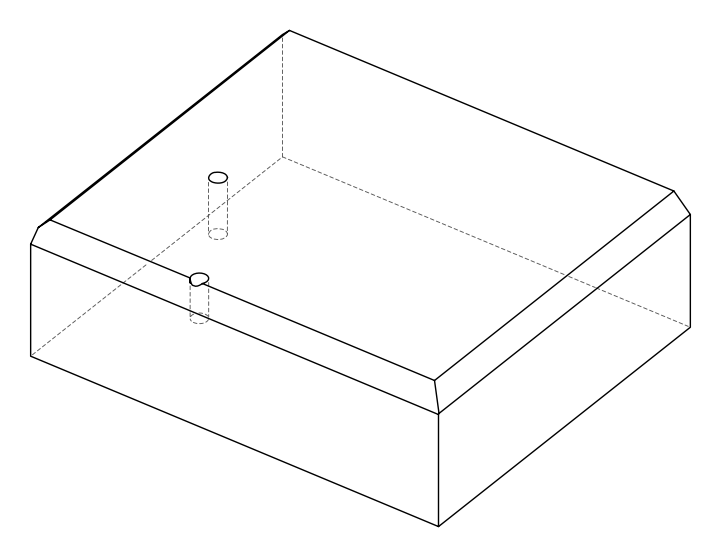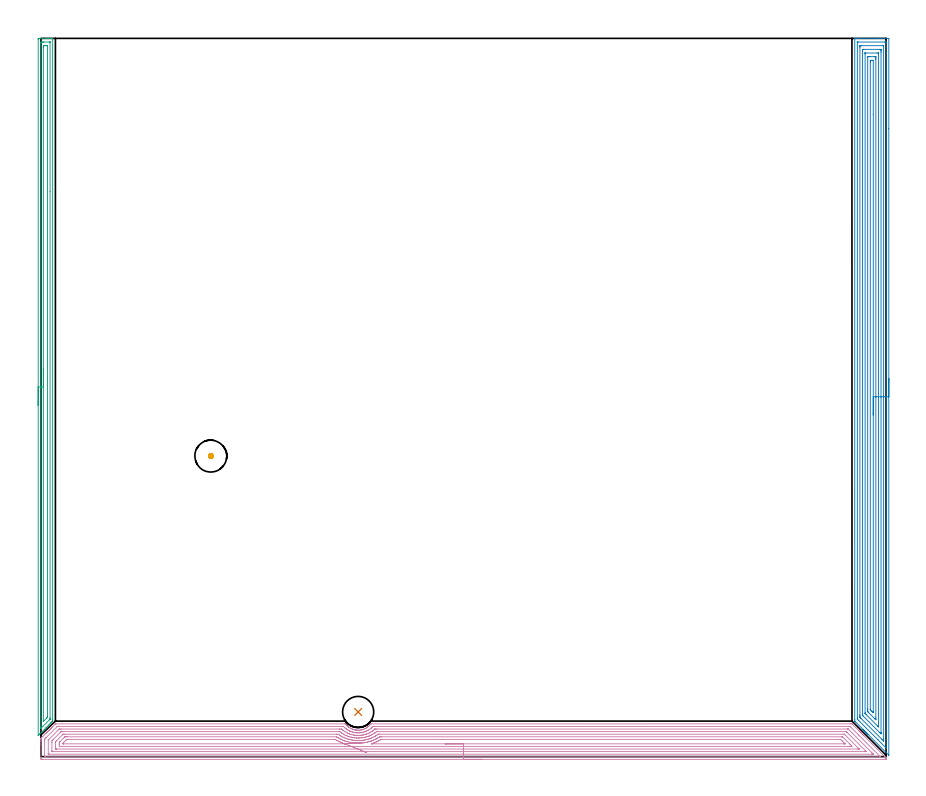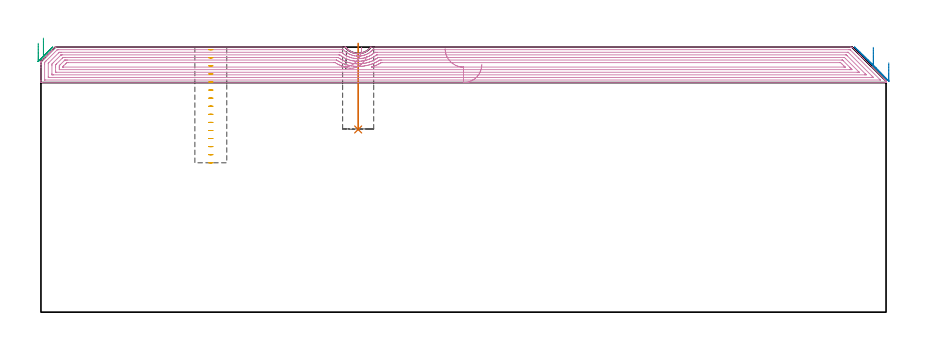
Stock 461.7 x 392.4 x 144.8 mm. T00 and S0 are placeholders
(PLAN: 5 operations, 2 tool changes, 57.6 min)
(1 INDEXABLE_INSERT_DRILL_BLIND_HOLE_FROM_SOLID | STEP1POCKET | NXT0302_005 | 0.19 min | 10143 mm3)
(2 AREA_MILL | FG_CHAMFER_SURFACE | UGT0205_001 | 21.73 min | 67814 mm3)
(3 AREA_MILL_1 | FG_CHAMFER_SURFACE_1 | UGT0205_001 | 9.27 min | 12020 mm3)
(4 AREA_MILL_2 | FG_CHAMFER_SURFACE_2 | UGT0205_001 | 25.75 min | 84320 mm3)
(5 MILL_BLIND_HOLE_FROM_SOLID_MATERIAL | STEP1POCKET_1 | UGT0201_133 | Spiral | 0.69 min | 15025 mm3)
(TOOL NXT0302_005 | Index. Insert Drill 17mm [880-D1700L20-05] | D17 PA176 FL85 Z2)
(TOOL UGT0205_001 | Chamfer Mill 20 x 3 x 45 deg. | D20 FL50 Z2)
(TOOL UGT0201_133 | Carbide End Mill 15.0 | D15 FL30 Z4)
(OP 1 INDEXABLE_INSERT_DRILL_BLIND_HOLE_FROM_SOLID)
G17 G21 G94 G90
T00 M6
G54
G17 G0 G90 X173.3 Y24.4 S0 M3
G43 Z154.8 H1
G94 G81 G98 Z99.8 F250. R146.8
G80
M5
M2
(OP 2 AREA_MILL)
G17 G21 G94 G90
T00 M6
G54
G17 G0 G90 X463.2 Y206.6 S1061 M3
G43 Z154.8 H0
Z136.2
G94 G1 Y206.562 Z135.328 F250.
Y206.448 Z134.464
Y206.259 Z133.612
Y205.997 Z132.78
Y205.663 Z131.974
Y205.26 Z131.2
Y204.792 Z130.464
Y204.26 Z129.772
Y203.671 Z129.129
Y203.028 Z128.54
Y202.336 Z128.008
Y201.6 Z127.54
Y200.826 Z127.137
Y200.02 Z126.803
Y199.188 Z126.541
Y198.337 Z126.352
Y197.472 Z126.238
Y196.6 Z126.2
Y0.956
X463.197 Y0.815 Z126.202
X463.17 Y0.837 Z126.229
X463.03 Y0.971 Z126.369
X451.862 Y12.137 Z137.536
X451.693 Y12.305 Z137.702
X451.527 Y12.472 Z137.871
X451.416 Y12.583 Z137.982
X451.251 Y12.746 Z138.143
X451.091 Y12.908 Z138.307
X450.969 Y13.03 Z138.429
X450.81 Y13.188 Z138.585
X450.655 Y13.344 Z138.743
X450.522 Y13.477 Z138.875
X450.369 Y13.629 Z139.027
X450.218 Y13.781 Z139.179
X450.076 Y13.923 Z139.322
X449.927 Y14.071 Z139.468
X449.782 Y14.217 Z139.616
X449.629 Y14.37 Z139.769
X449.486 Y14.512 Z139.91
X449.346 Y14.653 Z140.052
X449.185 Y14.814 Z140.213
X449.044 Y14.954 Z140.352
X444.967 Y19.033 Z144.432
X444.717 Y19.283 Z144.681
X444.605 Y19.397 Z144.791
X444.6 Y20.176 Z144.8
Y392.23
X444.602 Y392.393 Z144.788
X444.611 Y392.4 Z144.779
X444.96 Z144.44
X445.28 Z144.119
X445.954 Z143.441
X447.174 Z142.223
X447.72 Z141.674
X457.736 Z131.661
X462.729 Z126.669
X463.004 Y392.397 Z126.393
X463.192 Y392.39 Z126.206
X463.199 Y392.2 Z126.199
X463.2 Y342.987 Z126.2
Y196.6
X461.786 Z127.614
X461.785 Y5.052 Z127.615
X461.784 Y4.99 Z127.616
X461.779 Y4.683 Z127.621
X461.679 Y4.778 Z127.721
X461.461 Y4.99 Z127.939
X457.216 Y9.233 Z132.184
X446.837 Y19.613 Z142.563
X446.276 Y20.176 Z143.124
X446.086 Y20.373 Z143.314
X446.021 Y20.442 Z143.379
X446.019 Y20.489 Z143.381
X446.017 Y20.593 Z143.383
X446.014 Y21.009 Z143.386
Y21.07
X446.015 Y390.309 Z143.385
X446.016 Y390.36 Z143.384
X446.018 Y390.385 Z143.382
X446.02 Y390.39 Z143.38
X446.04 Y390.392 Z143.36
X446.439 Y390.399 Z142.961
X460.963 Z128.437
X461.45 Y390.397 Z127.95
X461.675 Y390.39 Z127.725
X461.779 Y390.378 Z127.621
X461.785 Y390.058 Z127.615
Y389.996
X461.786 Y196.6 Z127.614
X460.372 Z129.028
X460.371 Y9.457 Z129.029
Y9.163
X460.366 Y8.564 Z129.034
X460.365 Y8.553 Z129.035
X460.343 Y8.564 Z129.057
X460.08 Y8.822 Z129.32
X459.442 Y9.457 Z129.958
X447.83 Y21.07 Z141.57
X447.72 Y21.181 Z141.68
X447.529 Y21.379 Z141.871
X447.435 Y21.476 Z141.965
X447.433 Y21.668 Z141.967
X447.43 Y21.963 Z141.97
X447.429 Y22.257 Z141.971
X447.428 Y22.856 Z141.972
X447.429 Y387.611 Z141.971
X447.431 Y388.21 Z141.969
X447.434 Y388.356 Z141.966
X447.435 Y388.385 Z141.965
X447.47 Y388.391 Z141.93
X447.534 Y388.397 Z141.866
X447.72 Y388.399 Z141.68
X448.415 Y388.4 Z140.985
X459.893 Y388.399 Z129.507
X460.08 Y388.396 Z129.32
X460.268 Y388.39 Z129.132
X460.365 Y388.378 Z129.035
X460.368 Y388.308 Z129.032
X460.37 Y388.21 Z129.03
X460.371 Y387.915 Z129.029
X460.372 Y196.6 Z129.028
X458.957 Z130.443
Y13.273
X458.956 Y13.03 Z130.444
X458.953 Y12.52 Z130.447
X458.951 Y12.416 Z130.449
X458.756 Y12.604 Z130.644
X458.319 Y13.03 Z131.081
X449.284 Y22.065 Z140.116
X449.073 Y22.279 Z140.327
X448.928 Y22.431 Z140.472
X448.849 Y22.517 Z140.551
X448.847 Y22.533 Z140.553
X448.844 Y22.612 Z140.556
X448.843 Y22.856 Z140.557
Y23.507
Y385.53
X448.846 Y386.177 Z140.554
X448.85 Y386.388 Z140.55
X449.509 Y386.4 Z139.891
X458.337 Z131.063
X458.748 Y386.394 Z130.652
X458.947 Y386.39 Z130.453
X458.95 Y386.276 Z130.45
X458.956 Y385.774 Z130.444
X458.957 Y385.53 Z130.443
Y384.879
Y196.6
X457.543 Z131.857
X457.542 Y16.491 Z131.858
X457.54 Y16.377 Z131.86
X457.536 Y16.304 Z131.864
X457.532 Y16.277 Z131.868
X457.512 Y16.295 Z131.888
X457.431 Y16.37 Z131.969
X457.195 Y16.603 Z132.205
X450.943 Y22.856 Z138.457
X450.369 Y23.437 Z139.031
X450.294 Y23.516 Z139.106
X450.264 Y23.565 Z139.136
X450.261 Y23.637 Z139.139
X450.258 Y23.749 Z139.142
X450.257 Y23.862 Z139.143
Y383.969
X450.259 Y384.195 Z139.141
X450.262 Y384.346 Z139.138
X450.264 Y384.392 Z139.136
X450.268 Y384.394 Z139.132
X450.288 Y384.397 Z139.112
X450.369 Y384.399 Z139.031
X456.783 Y384.4 Z132.617
X457.431 Y384.396 Z131.969
X457.523 Y384.393 Z131.877
X457.532 Y384.392 Z131.868
X457.536 Y384.352 Z131.864
X457.54 Y384.233 Z131.86
X457.542 Y384.082 Z131.858
X457.543 Y383.856 Z131.857
Y383.743
Y196.6
X456.129 Z133.271
Y21.07
X456.127 Y20.603 Z133.273
X456.123 Y20.176 Z133.277
X456.122 Y20.138 Z133.278
X456.077 Y20.176 Z133.323
X455.666 Y20.583 Z133.734
X452.134 Y24.114 Z137.266
X451.872 Y24.379 Z137.528
X451.741 Y24.514 Z137.659
X451.679 Y24.581 Z137.721
X451.677 Y24.643 Z137.723
X451.673 Y25.11 Z137.727
X451.671 Y25.536 Z137.729
Y26.005
X451.672 Y382.191 Z137.728
X451.673 Y382.308 Z137.727
X451.676 Y382.366 Z137.724
X451.678 Y382.387 Z137.722
X451.703 Y382.393 Z137.697
X452.134 Y382.398 Z137.266
X452.579 Y382.4 Z136.821
X453.017 Z136.383
X455.228 Z134.172
X455.666 Y382.399 Z133.734
X456.114 Y382.397 Z133.286
X456.122 Y382.39 Z133.278
X456.125 Y382.385 Z133.275
X456.128 Y381.957 Z133.272
X456.129 Y381.488 Z133.271
Y381.064
Y196.6
X454.715 Z134.685
Y24.643
X454.713 Y24.272 Z134.687
X454.71 Y24.088 Z134.69
X454.708 Y24.012 Z134.692
X454.654 Y24.055 Z134.746
X454.056 Y24.643 Z135.344
X453.9 Y24.798 Z135.5
X453.163 Y25.536 Z136.237
X453.114 Y25.591 Z136.286
X453.092 Y25.618 Z136.308
X453.09 Y25.64 Z136.31
X453.088 Y25.742 Z136.312
X453.086 Y25.948 Z136.314
X453.085 Y379.208 Z136.315
X453.086 Y380.1 Z136.314
X453.087 Y380.17 Z136.313
X453.092 Y380.367 Z136.308
X453.446 Y380.39 Z135.954
X453.675 Y380.398 Z135.725
X453.9 Y380.399 Z135.5
X454.556 Y380.4 Z134.844
X454.651 Y380.398 Z134.749
X454.675 Y380.396 Z134.725
X454.697 Y380.39 Z134.703
X454.708 Y380.383 Z134.692
X454.71 Y380.359 Z134.69
X454.714 Y380.24 Z134.686
X454.715 Y350.792 Z134.685
Y196.6
Y195.728 Z134.723
Y194.864 Z134.837
Y194.012 Z135.026
Y193.18 Z135.288
Y192.374 Z135.622
Y191.6 Z136.025
Y190.864 Z136.494
Y190.172 Z137.025
Y189.529 Z137.614
Y188.94 Z138.257
Y188.409 Z138.95
Y187.94 Z139.685
Y187.537 Z140.459
Y187.203 Z141.265
Y186.941 Z142.097
Y186.752 Z142.949
Y186.638 Z143.814
Y186.6 Z144.685
G0 Z154.8
M5
M2
(OP 3 AREA_MILL_1)
G17 G21 G94 G90
T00 M6
G54
G17 G0 G90 X-1.5 Y191.95 S1061 M3
G43 Z154.8 H0
Z146.9
G94 G1 Y191.988 Z146.028 F250.
Y192.102 Z145.163
Y192.291 Z144.312
Y192.553 Z143.48
Y192.887 Z142.674
Y193.29 Z141.9
Y193.758 Z141.164
Y194.29 Z140.472
Y194.879 Z139.829
Y195.522 Z139.24
Y196.214 Z138.708
Y196.95 Z138.24
Y197.724 Z137.837
Y198.53 Z137.503
Y199.362 Z137.241
Y200.214 Z137.052
Y201.078 Z136.938
Y201.95 Z136.9
X-1.499 Y391.782 Z136.901
X-1.496 Y392.215 Z136.902
X-1.492 Y392.39 Z136.906
X-1.07 Y392.4 Z137.327
X3.33 Z141.724
X3.873 Z142.27
X4.21 Z142.606
X4.753 Z143.149
X5.09 Z143.485
X5.764 Z144.163
X6.07 Z144.47
X6.404 Y392.399 Z144.794
X6.4 Y392.229 Z144.8
Y20.158
X6.395 Y19.395 Z144.79
X6.265 Y19.264 Z144.663
X6.114 Y19.113 Z144.511
X5.97 Y18.967 Z144.365
X5.819 Y18.818 Z144.217
X5.683 Y18.682 Z144.08
X5.53 Y18.527 Z143.925
X5.372 Y18.371 Z143.77
X5.249 Y18.248 Z143.647
X5.09 Y18.087 Z143.485
X4.925 Y17.924 Z143.323
X4.21 Y17.209 Z142.608
X4.033 Y17.031 Z142.429
X3.461 Y16.461 Z141.861
X2.743 Y15.743 Z141.142
X1.798 Y14.798 Z140.197
X0.458 Y13.458 Z138.857
X-0.575 Y12.424 Z137.824
X-0.776 Y12.222 Z137.621
X-0.881 Y12.118 Z137.517
X-1.329 Y11.671 Z137.07
X-1.493 Y11.519 Z136.906
X-1.5 Y11.681 Z136.9
Y201.95
X-0.086 Z138.314
X-0.085 Y389.889 Z138.315
X-0.084 Y389.996 Z138.316
X-0.079 Y390.38 Z138.321
X0.298 Y390.394 Z138.698
X0.69 Y390.398 Z139.09
X1.172 Y390.4 Z139.572
X1.57 Z139.97
X4.692 Z143.092
X4.897 Y390.399 Z143.297
X4.929 Y390.397 Z143.329
X4.961 Y390.392 Z143.361
X4.979 Y390.387 Z143.379
X4.98 Y390.362 Z143.38
X4.985 Y390.102 Z143.385
X4.986 Y308.697 Z143.386
X4.985 Y21.051 Z143.385
X4.984 Y20.657 Z143.384
X4.98 Y20.461 Z143.38
X4.979 Y20.441 Z143.379
X4.969 Y20.426 Z143.369
X4.946 Y20.398 Z143.346
X4.9 Y20.35 Z143.3
X4.708 Y20.158 Z143.108
X0.112 Y15.562 Z138.512
X0.023 Y15.475 Z138.423
X-0.064 Y15.394 Z138.336
X-0.075 Y15.384 Z138.325
X-0.079 Y15.432 Z138.321
X-0.084 Y15.584 Z138.316
X-0.085 Y15.691 Z138.315
X-0.086 Y16.237 Z138.314
Y201.95
X1.328 Z139.728
X1.329 Y387.561 Z139.729
X1.331 Y388.209 Z139.731
X1.333 Y388.331 Z139.733
X1.335 Y388.384 Z139.735
X1.389 Y388.392 Z139.789
X1.57 Y388.396 Z139.97
X2.262 Y388.4 Z140.662
X2.45 Z140.85
X3.142 Z141.542
X3.33 Y388.397 Z141.73
X3.518 Y388.392 Z141.918
X3.565 Y388.39 Z141.965
X3.567 Y388.355 Z141.967
X3.57 Y388.291 Z141.97
X3.571 Y388.209 Z141.971
Y387.964
Y22.593
X3.569 Y21.944 Z141.969
X3.566 Y21.705 Z141.966
X3.559 Y21.47 Z141.959
X3.33 Y21.232 Z141.73
X3.241 Y21.141 Z141.641
X1.364 Y19.264 Z139.764
X1.349 Y19.254 Z139.749
X1.336 Y19.247 Z139.736
X1.333 Y19.264 Z139.733
X1.331 Y19.29 Z139.731
X1.329 Y19.509 Z139.729
X1.328 Y201.95 Z139.728
Y202.822 Z139.766
Y203.686 Z139.88
Y204.538 Z140.069
Y205.37 Z140.332
Y206.176 Z140.665
Y206.95 Z141.068
Y207.686 Z141.537
Y208.378 Z142.068
Y209.021 Z142.657
Y209.61 Z143.301
Y210.142 Z143.993
Y210.61 Z144.728
Y211.013 Z145.502
Y211.347 Z146.308
Y211.609 Z147.14
Y211.798 Z147.992
Y211.912 Z148.857
Y211.95 Z149.728
G0 Z154.8
M5
M2
(OP 4 AREA_MILL_2)
G17 G21 G94 G90
T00 M6
G54
G17 G0 G90 X240.85 Y-1.5 S1061 M3
G43 Z154.8 H0
Z135.4
G94 G1 X240.812 Z134.528 F250.
X240.698 Z133.663
X240.509 Z132.812
X240.247 Z131.98
X239.913 Z131.174
X239.51 Z130.4
X239.042 Z129.664
X238.51 Z128.972
X237.921 Z128.329
X237.278 Z127.74
X236.586 Z127.208
X235.85 Z126.74
X235.076 Z126.337
X234.27 Z126.003
X233.438 Z125.741
X232.586 Z125.552
X231.722 Z125.438
X230.85 Z125.4
X0.628
X0.178 Y-1.496 Z125.402
X0.01 Y-1.492 Z125.406
X0.005 Y-1.052 Z125.845
X0. Y-0.433 Z126.464
Y6.878 Z133.773
Y8.284 Z135.18
Y8.641 Z135.536
Y9.354 Z136.254
Y9.606 Z136.505
X0.007 Y9.962 Z136.862
X0.01 Y9.998 Z136.898
X0.181 Y10.181 Z137.081
X1.075 Y11.075 Z137.975
X1.969 Y11.969 Z138.869
X2.752 Y12.753 Z139.651
X2.863 Y12.865 Z139.761
X3.215 Y13.216 Z140.115
X3.397 Y13.397 Z140.297
X3.925 Y13.928 Z140.822
X4.091 Y14.092 Z140.99
X4.204 Y14.205 Z141.103
X4.366 Y14.368 Z141.263
X4.525 Y14.526 Z141.424
X4.651 Y14.652 Z141.55
X4.806 Y14.809 Z141.704
X4.959 Y14.961 Z141.858
X5.098 Y15.099 Z141.997
X5.247 Y15.249 Z142.145
X5.394 Y15.395 Z142.293
X5.545 Y15.547 Z142.444
X5.688 Y15.69 Z142.586
X5.828 Y15.829 Z142.727
X5.992 Y15.994 Z142.891
X6.128 Y16.131 Z143.026
X7.893 Y17.895 Z144.792
X7.903 Y17.896 Z144.793
X8.225 Y17.9 Z144.8
X166.03
X166.423 Y17.895 Z144.794
X166.431 Y17.894 Z144.793
X166.477 Y17.834 Z144.734
X166.589 Y17.692 Z144.59
X166.787 Y17.452 Z144.348
X166.924 Y17.284 Z144.181
X166.951 Y17.252 Z144.149
X167.038 Y17.159 Z144.055
X167.222 Y16.975 Z143.871
X167.333 Y16.865 Z143.76
X167.435 Y16.762 Z143.661
X167.52 Y16.683 Z143.583
X167.644 Y16.571 Z143.467
X167.782 Y16.442 Z143.342
X167.844 Y16.385 Z143.285
X167.976 Y16.279 Z143.178
X168.126 Y16.167 Z143.067
X168.352 Y15.999 Z142.897
X168.738 Y15.738 Z142.635
X169.067 Y15.543 Z142.44
X169.305 Y15.401 Z142.301
X169.315 Y15.396 Z142.296
X169.467 Y15.317 Z142.217
X169.632 Y15.236 Z142.136
X170.054 Y15.056 Z141.953
X170.076 Y15.046 Z141.943
X170.525 Y14.876 Z141.771
X170.716 Y14.814 Z141.713
X170.733 Y14.809 Z141.708
X170.948 Y14.743 Z141.638
X170.971 Y14.736 Z141.631
X171.419 Y14.62 Z141.514
X171.781 Y14.541 Z141.439
X171.857 Y14.525 Z141.423
X172.289 Y14.469 Z141.366
X172.313 Y14.466 Z141.363
X172.41 Y14.456 Z141.353
X172.759 Y14.424 Z141.32
X173.094 Y14.408 Z141.299
X173.153 Y14.41 Z141.298
X173.183 Z141.299
X173.214 Y14.408 Z141.301
X173.328 Y14.41 Z141.302
X173.404 Y14.413 Z141.3
X173.53 Y14.412 Z141.305
X173.542 Y14.413
X174.1 Y14.449 Z141.347
X174.744 Y14.524 Z141.424
X174.971 Y14.572 Z141.469
X174.994 Y14.576 Z141.474
X175.442 Y14.683 Z141.581
X175.744 Y14.769 Z141.669
X175.888 Y14.81 Z141.71
X176.337 Y14.971 Z141.867
X176.781 Y15.156 Z142.052
X176.995 Y15.258 Z142.157
X177.206 Y15.36 Z142.258
X177.292 Y15.402 Z142.3
X177.653 Y15.609 Z142.504
X177.675 Y15.621 Z142.517
X178.127 Y15.917 Z142.813
X178.569 Y16.234 Z143.133
X178.624 Y16.279 Z143.178
X179.051 Y16.655 Z143.554
X179.462 Y17.05 Z143.949
X179.56 Y17.156 Z144.055
X179.812 Y17.452 Z144.35
X179.916 Y17.574 Z144.472
X180.17 Y17.895 Z144.794
X180.176 Y17.896 Z144.795
X180.334 Y17.9 Z144.8
X442.297
X443.097 Y17.895 Z144.793
X443.107 Y17.894 Z144.792
X446.937 Y14.064 Z140.962
X447.074 Y13.928 Z140.823
X447.214 Y13.787 Z140.685
X447.371 Y13.63 Z140.527
X447.515 Y13.487 Z140.383
X447.661 Y13.34 Z140.238
X447.806 Y13.195 Z140.093
X447.956 Y13.046 Z139.942
X448.108 Y12.893 Z139.791
X448.24 Y12.761 Z139.659
X448.397 Y12.606 Z139.501
X448.891 Y12.109 Z139.009
X449.151 Y11.85 Z138.748
X449.277 Y11.725 Z138.621
X449.628 Y11.372 Z138.272
X460.586 Y0.416 Z127.312
X460.689 Y0.311 Z127.211
X460.774 Y0.226 Z127.126
X460.879 Y0.122 Z127.019
X460.979 Y0.022 Z126.921
X461.072 Y-0.072 Z126.828
X461.173 Y-0.171 Z126.725
X461.612 Y-0.612 Z126.287
X461.668 Y-0.669 Z126.23
X461.699 Y-0.71 Z126.188
X461.7 Y-1.052 Z125.846
Y-1.147 Z125.752
X461.699 Y-1.491 Z125.406
X461.592 Y-1.5 Z125.4
X230.85
Y-0.086 Z126.814
X2.329 Y-0.085 Z126.815
X2.038 Y-0.08 Z126.82
X2.01 Y-0.079 Z126.821
X2.006 Y-0.056 Z126.844
X2.002 Y-0.021 Z126.879
X2.001 Y0.013 Z126.913
X2. Y0.239 Z127.139
X2.001 Y8.641 Z135.541
X2.002 Y9.048 Z135.948
X2.01 Y9.522 Z136.422
X2.198 Y9.737 Z136.637
X2.416 Y9.964 Z136.864
X2.636 Y10.186 Z137.086
X2.852 Y10.403 Z137.303
X8.849 Y16.399 Z143.299
X8.899 Y16.446 Z143.346
X8.928 Y16.47 Z143.37
X8.942 Y16.479 Z143.379
X8.964 Y16.481 Z143.381
X9.165 Y16.484 Z143.384
X9.569 Y16.486 Z143.386
X9.655
X164.329 Y16.485 Z143.385
X165.136 Y16.48 Z143.38
X165.23 Y16.479 Z143.379
X166.078 Y15.69 Z142.59
X166.309 Y15.49 Z142.39
X166.537 Y15.306 Z142.206
X166.924 Y15.012 Z141.912
X167.001 Y14.959 Z141.859
X167.23 Y14.809 Z141.709
X167.818 Y14.446 Z141.346
X168.093 Y14.285 Z141.185
X168.622 Y14.017 Z140.917
X168.712 Y13.976 Z140.876
X168.738 Y13.965 Z140.865
X168.829 Y13.928 Z140.828
X169.606 Y13.625 Z140.525
X170.062 Y13.479 Z140.379
X170.501 Y13.356 Z140.256
X170.84 Y13.271 Z140.171
X171.265 Y13.174 Z140.074
X171.337 Y13.161 Z140.061
X171.395 Y13.152 Z140.052
X172.217 Y13.046 Z139.946
X172.289 Y13.04 Z139.94
X172.296 Y13.039 Z139.939
X172.758 Y13.011 Z139.911
X173.183 Y12.994 Z139.894
X173.237 Y12.993 Z139.893
X173.654 Y13.004 Z139.904
X174.077 Y13.026 Z139.926
X174.097 Y13.027 Z139.927
X174.363 Y13.046 Z139.946
X174.905 Y13.111 Z140.011
X174.971 Y13.121 Z140.021
X175.35 Y13.183 Z140.083
X175.662 Y13.246 Z140.146
X175.753 Y13.266 Z140.166
X175.865 Y13.294 Z140.194
X176.37 Y13.43 Z140.33
X176.759 Y13.545 Z140.445
X177.045 Y13.646 Z140.546
X177.301 Y13.738 Z140.638
X177.653 Y13.876 Z140.776
X177.69 Y13.891 Z140.791
X177.772 Y13.928 Z140.828
X178.292 Y14.179 Z141.079
X178.547 Y14.309 Z141.209
X178.868 Y14.492 Z141.392
X179.381 Y14.809 Z141.709
X179.407 Y14.826 Z141.726
X179.426 Y14.838 Z141.738
X179.441 Y14.849 Z141.749
X179.932 Y15.206 Z142.106
X180.335 Y15.531 Z142.431
X180.421 Y15.605 Z142.505
X180.514 Y15.69 Z142.59
X180.878 Y16.036 Z142.936
X181.229 Y16.379 Z143.279
X181.327 Y16.475 Z143.375
X182.123 Y16.485 Z143.385
X182.211
X441.489 Y16.486 Z143.386
X441.893 Y16.484 Z143.384
X441.993 Y16.482 Z143.382
X442.042 Y16.479 Z143.379
X442.065 Y16.473 Z143.373
X442.099 Y16.442 Z143.342
X442.297 Y16.252 Z143.152
X446.767 Y11.784 Z138.684
X458.39 Y0.16 Z127.06
X458.549 Y-0.001 Z126.899
X458.615 Y-0.073 Z126.827
X458.62 Y-0.081 Z126.819
X458.619 Y-0.082 Z126.818
X458.588 Y-0.084 Z126.816
X458.522 Y-0.085 Z126.815
X458.39 Y-0.086 Z126.814
X230.85
Y1.328 Z128.228
X4.471 Y1.329 Z128.229
X4.204
X4.116 Y1.331 Z128.231
X4.046 Y1.335 Z128.235
X4.01 Y1.338 Z128.238
X4.008 Y1.39 Z128.29
X4.003 Y1.591 Z128.491
X4. Y1.792 Z128.692
X4.001 Y8.841 Z135.741
X4.007 Y9.043 Z135.943
X4.01 Y9.099 Z135.999
X4.027 Y9.12 Z136.02
X4.072 Y9.17 Z136.07
X4.204 Y9.305 Z136.205
X4.313 Y9.414 Z136.314
X9.639 Y14.739 Z141.639
X9.71 Y14.809 Z141.709
X9.962 Y15.051 Z141.951
X10.203 Y15.065 Z141.965
X10.463 Y15.067 Z141.967
X11.091 Y15.071 Z141.971
X163.082
X163.348 Y15.07 Z141.97
X163.983 Y15.064 Z141.964
X164.242 Y15.053 Z141.953
X164.519 Y14.809 Z141.709
X164.848 Y14.522 Z141.422
X165.136 Y14.296 Z141.196
X165.641 Y13.928 Z140.828
X166.03 Y13.673 Z140.573
X166.726 Y13.242 Z140.142
X166.924 Y13.135 Z140.035
X167.097 Y13.046 Z139.946
X167.583 Y12.815 Z139.715
X167.818 Y12.714 Z139.614
X168.393 Y12.48 Z139.38
X168.712 Y12.36 Z139.26
X169.306 Y12.165 Z139.065
X169.606 Y12.08 Z138.98
X169.726 Y12.048 Z138.948
X170.501 Y11.866 Z138.766
X170.884 Y11.787 Z138.687
X171.395 Y11.72 Z138.62
X171.912 Y11.656 Z138.556
X172.289 Y11.624 Z138.524
X172.871 Y11.591 Z138.491
X173.183 Y11.583 Z138.483
X173.765 Y11.592 Z138.492
X174.077 Y11.612 Z138.512
X174.601 Y11.649 Z138.549
X174.971 Y11.691 Z138.591
X175.399 Y11.743 Z138.643
X175.865 Y11.817 Z138.717
X176.157 Y11.878 Z138.778
X176.759 Y12.021 Z138.921
X176.876 Y12.05 Z138.95
X177.298 Y12.165 Z139.065
X177.569 Y12.248 Z139.148
X177.653 Y12.276 Z139.176
X178.224 Y12.483 Z139.383
X178.547 Y12.615 Z139.515
X178.854 Y12.744 Z139.644
X179.441 Y13.015 Z139.915
X179.463 Y13.025 Z139.925
X179.504 Y13.046 Z139.946
X180.036 Y13.341 Z140.241
X180.335 Y13.522 Z140.422
X180.585 Y13.681 Z140.581
X180.96 Y13.928 Z140.828
X181.118 Y14.038 Z140.938
X181.229 Y14.119 Z141.019
X181.618 Y14.423 Z141.323
X182.083 Y14.809 Z141.709
X182.105 Y14.827 Z141.727
X182.302 Y15.003 Z141.903
X182.366 Y15.059 Z141.959
X182.438 Y15.064 Z141.964
X182.753 Y15.069 Z141.969
X183.017 Y15.071 Z141.971
X183.645
X440.508
X440.775 Y15.069 Z141.969
X440.952 Y15.067 Z141.967
X441.013 Y15.065 Z141.965
X441.043 Y15.046 Z141.946
X441.093 Y15. Z141.9
X441.291 Y14.809 Z141.709
X453.919 Y2.181 Z129.081
X454.506 Y1.591 Z128.491
X454.697 Y1.395 Z128.295
X454.753 Y1.335 Z128.235
X454.63 Y1.333 Z128.233
X454.453 Y1.33 Z128.23
X454.186 Y1.329 Z128.229
X453.919 Y1.328 Z128.228
X230.85
Y2.743 Z129.643
X6.886
X6.611 Y2.744 Z129.644
X6.141 Y2.748 Z129.648
X6.04 Y2.75 Z129.65
X6.01 Y2.759 Z129.659
X6.007 Y2.809 Z129.709
X6.004 Y2.916 Z129.816
X6. Y3.346 Z130.246
Y7.752 Z134.652
X6.003 Y8.63 Z135.53
X6.009 Y8.641 Z135.541
X6.438 Y9.082 Z135.982
X6.87 Y9.522 Z136.422
X10.873 Y13.523 Z140.423
X10.944 Y13.591 Z140.491
X10.989 Y13.631 Z140.531
X11.013 Y13.65 Z140.55
X11.048 Y13.651 Z140.551
X11.357 Y13.655 Z140.555
X11.631 Y13.657 Z140.557
X162.728
X163.038 Y13.655 Z140.555
X163.192 Y13.652 Z140.552
X163.229 Y13.65 Z140.55
X163.266 Y13.634 Z140.534
X163.348 Y13.576 Z140.476
X164.059 Y13.046 Z139.946
X164.242 Y12.916 Z139.816
X164.66 Y12.635 Z139.535
X165.136 Y12.346 Z139.246
X165.442 Y12.165 Z139.065
X166.03 Y11.854 Z138.754
X166.645 Y11.559 Z138.459
X166.924 Y11.443 Z138.343
X167.32 Y11.284 Z138.184
X167.818 Y11.095 Z137.995
X168.109 Y10.997 Z137.897
X168.712 Y10.815 Z137.715
X169.363 Y10.643 Z137.543
X169.606 Y10.586 Z137.486
X170.435 Y10.403 Z137.303
X170.501 Y10.393 Z137.293
X170.513 Y10.391 Z137.291
X171.395 Y10.28 Z137.18
X171.534 Y10.265 Z137.165
X172.289 Y10.205 Z137.105
X172.502 Y10.193 Z137.093
X173.183 Y10.169 Z137.069
X173.417 Y10.172 Z137.072
X174.077 Y10.192 Z137.092
X174.279 Y10.204 Z137.104
X174.971 Y10.258 Z137.158
X175.105 Y10.271 Z137.171
X175.865 Y10.362 Z137.262
X175.902 Y10.367 Z137.267
X176.131 Y10.403 Z137.303
X176.656 Y10.505 Z137.405
X176.759 Y10.527 Z137.427
X177.374 Y10.678 Z137.578
X177.653 Y10.751 Z137.651
X178.075 Y10.868 Z137.768
X178.547 Y11.015 Z137.915
X178.749 Y11.085 Z137.985
X179.302 Y11.284 Z138.184
X179.401 Y11.323 Z138.223
X179.441 Y11.34 Z138.24
X180.021 Y11.594 Z138.494
X180.335 Y11.742 Z138.642
X180.623 Y11.881 Z138.781
X181.169 Y12.165 Z139.065
X181.208 Y12.186 Z139.086
X181.229 Y12.199 Z139.099
X181.758 Y12.526 Z139.426
X182.123 Y12.759 Z139.659
X182.296 Y12.876 Z139.776
X182.54 Y13.046 Z139.946
X182.813 Y13.248 Z140.148
X183.017 Y13.404 Z140.304
X183.315 Y13.635 Z140.535
X183.336 Y13.65 Z140.55
X183.37 Y13.652 Z140.552
X183.447 Y13.655 Z140.555
X183.602 Y13.657 Z140.557
X183.912
X439.614
X439.891 Y13.655 Z140.555
X439.965 Y13.652 Z140.552
X439.98 Y13.651 Z140.551
X440.047 Y13.592 Z140.492
X440.197 Y13.449 Z140.349
X440.408 Y13.242 Z140.142
X440.508 Y13.143 Z140.043
X450.343 Y3.308 Z130.208
X450.716 Y2.928 Z129.828
X450.886 Y2.753 Z129.653
X450.8 Y2.75 Z129.65
X450.343 Y2.745 Z129.645
X450.068 Y2.743 Z129.643
X230.85
Y4.157 Z131.057
X8.596
X8.438 Y4.159 Z131.059
X8.123 Y4.164 Z131.064
X8.009 Y4.172 Z131.072
X8.006 Y4.191 Z131.091
X8.004 Y4.235 Z131.135
X8. Y4.899 Z131.799
Y5.116 Z132.016
Y6.662 Z133.562
Y7.543 Z134.443
X8.002 Y7.759 Z134.659
X8.007 Y8.092 Z134.992
X8.01 Y8.173 Z135.073
X8.042 Y8.231 Z135.131
X8.117 Y8.309 Z135.209
X8.44 Y8.641 Z135.541
X8.556 Y8.758 Z135.658
X11.663 Y11.864 Z138.764
X11.967 Y12.165 Z139.065
X12.025 Y12.219 Z139.119
X12.046 Y12.236 Z139.136
X12.093 Y12.239 Z139.139
X12.173 Y12.242 Z139.142
X12.251 Y12.243 Z139.143
X13.066
X161.481
X161.56 Y12.242 Z139.142
X162.387 Y12.231 Z139.131
X162.454 Y12.182 Z139.082
X162.478 Y12.165 Z139.065
X162.989 Y11.81 Z138.71
X163.348 Y11.575 Z138.475
X163.82 Y11.284 Z138.184
X164.242 Y11.034 Z137.934
X164.802 Y10.732 Z137.632
X165.136 Y10.572 Z137.472
X165.5 Y10.403 Z137.303
X166.03 Y10.179 Z137.079
X166.418 Y10.021 Z136.921
X166.924 Y9.83 Z136.73
X167.791 Y9.549 Z136.449
X167.818 Y9.54 Z136.44
X167.881 Y9.522 Z136.422
X168.712 Y9.308 Z136.208
X169. Y9.238 Z136.138
X169.606 Y9.109 Z136.009
X170.125 Y9.01 Z135.91
X170.501 Y8.96 Z135.86
X171.154 Y8.877 Z135.777
X171.395 Y8.854 Z135.754
X172.134 Y8.793 Z135.693
X172.289 Y8.785 Z135.685
X173.067 Y8.754 Z135.654
X173.183
X173.947 Y8.769 Z135.669
X174.077 Y8.775 Z135.675
X174.789 Y8.82 Z135.72
X174.971 Y8.835 Z135.735
X175.602 Y8.899 Z135.799
X175.865 Y8.931 Z135.831
X176.393 Y9.002 Z135.902
X176.759 Y9.064 Z135.964
X177.149 Y9.137 Z136.037
X177.653 Y9.25 Z136.15
X177.875 Y9.303 Z136.203
X178.547 Y9.473 Z136.373
X178.586 Y9.484 Z136.384
X178.721 Y9.522 Z136.422
X179.268 Y9.693 Z136.593
X179.441 Y9.75 Z136.65
X179.926 Y9.925 Z136.825
X180.335 Y10.079 Z136.979
X180.568 Y10.174 Z137.074
X181.113 Y10.403 Z137.303
X181.193 Y10.439 Z137.339
X181.229 Y10.457 Z137.357
X181.789 Y10.732 Z137.632
X182.123 Y10.908 Z137.808
X182.369 Y11.042 Z137.942
X182.793 Y11.284 Z138.184
X182.933 Y11.368 Z138.268
X183.017 Y11.421 Z138.321
X183.471 Y11.719 Z138.619
X183.912 Y12.013 Z138.913
X184.002 Y12.076 Z138.976
X184.129 Y12.165 Z139.065
X184.225 Y12.23 Z139.13
X184.49 Y12.238 Z139.138
X184.648 Y12.242 Z139.142
X184.727 Y12.243 Z139.143
X184.806
X438.72 Y12.242 Z139.142
X438.799 Y12.241 Z139.141
X438.952 Y12.236 Z139.136
X439.027 Y12.165 Z139.065
X439.614 Y11.587 Z138.487
X446.767 Y4.433 Z131.333
X446.96 Y4.235 Z131.135
X447.016 Y4.174 Z131.074
X446.924 Y4.164 Z131.064
X446.843 Y4.159 Z131.059
X446.767 Y4.158 Z131.058
X445.952 Y4.157 Z131.057
X230.85
Y5.571 Z132.471
X10.001
X10. Y6.453 Z133.353
X10.001 Y6.878 Z133.778
X10.005 Y7.329 Z134.229
X10.017 Y7.759 Z134.659
X10.235 Y7.983 Z134.883
X10.463 Y8.215 Z135.115
X12.651 Y10.403 Z137.303
X12.897 Y10.647 Z137.547
X12.983 Y10.729 Z137.629
X13.052 Y10.793 Z137.693
X13.095 Y10.822 Z137.722
X13.145 Y10.823 Z137.723
X13.608 Y10.827 Z137.727
X14.039 Y10.829 Z137.729
X14.501
X161.344 Y10.828 Z137.728
X161.452 Y10.827 Z137.727
X161.505 Y10.825 Z137.725
X161.529 Y10.822 Z137.722
X161.56 Y10.805 Z137.705
X162.199 Y10.403 Z137.303
X162.454 Y10.246 Z137.146
X162.862 Y10.001 Z136.901
X163.348 Y9.74 Z136.64
X163.771 Y9.522 Z136.422
X164.242 Y9.297 Z136.197
X164.665 Y9.105 Z136.005
X165.136 Y8.913 Z135.813
X165.817 Y8.641 Z135.541
X166.03 Y8.562 Z135.462
X166.154 Y8.519 Z135.419
X166.924 Y8.281 Z135.181
X167.44 Y8.133 Z135.033
X167.818 Y8.035 Z134.935
X168.637 Y7.834 Z134.734
X168.712 Y7.817 Z134.717
X168.981 Y7.759 Z134.659
X169.606 Y7.643 Z134.543
X169.748 Y7.62 Z134.52
X170.501 Y7.521 Z134.421
X170.775 Y7.489 Z134.389
X171.395 Y7.431 Z134.331
X171.757 Y7.402 Z134.302
X172.289 Y7.371 Z134.271
X172.7 Y7.354 Z134.254
X173.183 Y7.34 Z134.24
X173.6 Y7.348 Z134.248
X174.077 Y7.361 Z134.261
X174.461 Y7.38 Z134.28
X174.971 Y7.413 Z134.313
X175.295 Y7.44 Z134.34
X175.865 Y7.497 Z134.397
X176.104 Y7.524 Z134.424
X176.759 Y7.61 Z134.51
X176.89 Y7.63 Z134.53
X177.644 Y7.759 Z134.659
X177.652 Y7.761 Z134.661
X178.376 Y7.928 Z134.828
X178.547 Y7.97 Z134.87
X179.084 Y8.111 Z135.011
X179.441 Y8.209 Z135.109
X179.777 Y8.31 Z135.21
X180.335 Y8.483 Z135.383
X180.454 Y8.523 Z135.423
X180.784 Y8.641 Z135.541
X181.106 Y8.762 Z135.662
X181.229 Y8.81 Z135.71
X181.736 Y9.022 Z135.922
X182.123 Y9.188 Z136.088
X182.355 Y9.293 Z136.193
X182.843 Y9.522 Z136.422
X182.959 Y9.579 Z136.479
X183.017 Y9.609 Z136.509
X183.535 Y9.893 Z136.793
X183.912 Y10.105 Z137.005
X184.1 Y10.217 Z137.117
X184.407 Y10.403 Z137.303
X184.65 Y10.556 Z137.456
X185.047 Y10.81 Z137.71
X185.274 Y10.822 Z137.722
X185.7 Y10.826 Z137.726
X186.162 Y10.828 Z137.728
X437.395
X437.826 Y10.826 Z137.726
X437.887 Y10.823 Z137.723
X437.92 Y10.82 Z137.72
X437.953 Y10.791 Z137.691
X438.087 Y10.661 Z137.561
X438.349 Y10.403 Z137.303
X441.874 Y6.878 Z133.778
X442.297 Y6.454 Z133.354
X442.743 Y5.997 Z132.897
X443.142 Y5.578 Z132.478
X442.726 Y5.574 Z132.474
X442.297 Y5.572 Z132.472
X441.835 Y5.571 Z132.471
X230.85
Y6.985 Z133.885
X181.121
X180.76 Y6.988 Z133.888
X180.633 Y6.99 Z133.89
X180.561 Y6.992 Z133.892
X180.609 Y7.01 Z133.91
X180.791 Y7.071 Z133.971
X181.073 Y7.163 Z134.063
X181.229 Y7.217 Z134.117
X181.633 Y7.362 Z134.262
X181.985 Y7.49 Z134.39
X182.123 Y7.543 Z134.443
X182.28 Y7.605 Z134.505
X182.659 Y7.759 Z134.659
X182.909 Y7.866 Z134.766
X183.017 Y7.913 Z134.813
X183.52 Y8.145 Z135.045
X183.912 Y8.33 Z135.23
X184.121 Y8.434 Z135.334
X184.523 Y8.641 Z135.541
X184.706 Y8.739 Z135.639
X184.806 Y8.795 Z135.695
X185.268 Y9.066 Z135.966
X185.7 Y9.319 Z136.219
X185.83 Y9.393 Z136.293
X185.861 Y9.408 Z136.308
X185.907 Y9.41 Z136.31
X186.005 Y9.413 Z136.313
X186.201 Y9.414 Z136.314
X186.594 Y9.415 Z136.315
X436.539 Y9.414 Z136.314
X436.736 Y9.412 Z136.312
X436.833 Y9.41 Z136.31
X436.878 Y9.408 Z136.308
X436.932 Y9.362 Z136.262
X437.662 Y8.641 Z135.541
X437.826 Y8.477 Z135.377
X438.544 Y7.759 Z134.659
X438.72 Y7.582 Z134.482
X439.264 Y7.034 Z133.934
X439.293 Y7.001 Z133.901
X439.3 Y6.991 Z133.891
X439.294 Y6.99 Z133.89
X439.214 Y6.987 Z133.887
X439.049 Y6.986 Z133.886
X438.72 Y6.985 Z133.885
X230.85
X229.978 Z133.923
X229.114 Z134.037
X228.262 Z134.226
X227.43 Z134.488
X226.624 Z134.822
X225.85 Z135.225
X225.114 Z135.694
X224.422 Z136.225
X223.779 Z136.814
X223.19 Z137.457
X222.658 Z138.15
X222.19 Z138.885
X221.787 Z139.659
X221.453 Z140.465
X221.191 Z141.297
X221.002 Z142.149
X220.888 Z143.014
X220.85 Z143.885
G0 Z154.8
X175.117 Y7.78
Z144.718
G1 X175.154 Y7.784 Z143.846
X175.116 Y7.78 Z142.975
X175.001 Y7.77 Z142.11
X174.812 Y7.754 Z141.258
X174.55 Y7.731 Z140.427
X174.217 Y7.702 Z139.621
X173.815 Y7.667 Z138.848
X173.347 Y7.627 Z138.112
X172.817 Y7.581 Z137.421
X172.229 Y7.53 Z136.778
X171.588 Y7.474 Z136.189
X170.898 Y7.414 Z135.659
X170.165 Y7.351 Z135.191
X169.393 Y7.284 Z134.789
X168.59 Y7.214 Z134.456
X167.761 Y7.142 Z134.194
X166.912 Y7.068 Z134.006
X166.05 Y6.993 Z133.893
X166.03 Y6.992 Z133.892
X165.919 Y6.988 Z133.888
X165.663 Y6.986 Z133.886
X12.251
X12.141 Y6.987 Z133.887
X12.054 Y6.99 Z133.89
X12.017 Y6.992 Z133.892
X12.01 Y7.01 Z133.91
X12.006 Y7.038 Z133.938
X12.003 Y7.123 Z134.023
X12.01 Y7.242 Z134.142
X12.023 Y7.314 Z134.214
X12.058 Y7.353 Z134.253
X12.182 Y7.483 Z134.383
X12.251 Y7.554 Z134.454
X12.354 Y7.657 Z134.557
X13.338 Y8.641 Z135.541
X13.686 Y8.988 Z135.888
X14.039 Y9.337 Z136.237
X14.105 Y9.397 Z136.297
X14.154 Y9.409 Z136.309
X14.933 Y9.414 Z136.314
X15.042
X159.88 Y9.415 Z136.315
X160.666 Y9.412 Z136.312
X160.719 Y9.41 Z136.31
X160.744 Y9.408 Z136.308
X160.812 Y9.377 Z136.277
X161.56 Y8.934 Z135.834
X162.089 Y8.641 Z135.541
X162.454 Y8.45 Z135.35
X162.85 Y8.25 Z135.15
X163.348 Y8.024 Z134.924
X163.954 Y7.759 Z134.659
X164.242 Y7.641 Z134.541
X164.444 Y7.56 Z134.46
X164.847 Y7.408 Z134.308
X165.136 Y7.3 Z134.2
X165.838 Y7.068 Z133.968
X165.885 Y7.052 Z133.952
X166.03 Y7.002 Z133.902
X166.05 Y6.993 Z133.893
X166.819 Y6.682 Z133.623
X167.607 Y6.363 Z133.425
X168.407 Y6.039 Z133.303
X169.215 Y5.712 Z133.256
X170.023 Y5.385 Z133.285
X170.825 Y5.06 Z133.391
X171.617 Y4.739 Z133.571
X172.39 Y4.426 Z133.825
X173.14 Y4.122 Z134.151
X173.861 Y3.83 Z134.546
X174.548 Y3.552 Z135.007
X175.194 Y3.291 Z135.531
X175.796 Y3.047 Z136.114
X176.348 Y2.823 Z136.751
X176.846 Y2.622 Z137.438
X177.288 Y2.443 Z138.169
X177.668 Y2.289 Z138.939
X177.985 Y2.16 Z139.742
G0 Z154.8
M5
M2
(OP 5 MILL_BLIND_HOLE_FROM_SOLID_MATERIAL)
G17 G21 G94 G90
T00 M6
G54
G17 G0 G90 X92.8 Y164.2 S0 M3
G43 Z154.8 H0
Z143.387
G94 G3 X93.4 Y164.8 R0.6 F250.
X92.8 Y165.4 R0.6
X91.6 Y164.2 R1.2
X92.8 Y165.4 R-1.2
X92.2 Y164.8 R0.6
X92.8 Y164.2 R0.6
G0 Z138.973
G3 X93.4 Y164.8 R0.6
X92.8 Y165.4 R0.6
X91.6 Y164.2 R1.2
X92.8 Y165.4 R-1.2
X92.2 Y164.8 R0.6
X92.8 Y164.2 R0.6
G0 Z134.56
G3 X93.4 Y164.8 R0.6
X92.8 Y165.4 R0.6
X91.6 Y164.2 R1.2
X92.8 Y165.4 R-1.2
X92.2 Y164.8 R0.6
X92.8 Y164.2 R0.6
G0 Z130.147
G3 X93.4 Y164.8 R0.6
X92.8 Y165.4 R0.6
X91.6 Y164.2 R1.2
X92.8 Y165.4 R-1.2
X92.2 Y164.8 R0.6
X92.8 Y164.2 R0.6
G0 Z125.733
G3 X93.4 Y164.8 R0.6
X92.8 Y165.4 R0.6
X91.6 Y164.2 R1.2
X92.8 Y165.4 R-1.2
X92.2 Y164.8 R0.6
X92.8 Y164.2 R0.6
G0 Z121.32
G3 X93.4 Y164.8 R0.6
X92.8 Y165.4 R0.6
X91.6 Y164.2 R1.2
X92.8 Y165.4 R-1.2
X92.2 Y164.8 R0.6
X92.8 Y164.2 R0.6
G0 Z116.907
G3 X93.4 Y164.8 R0.6
X92.8 Y165.4 R0.6
X91.6 Y164.2 R1.2
X92.8 Y165.4 R-1.2
X92.2 Y164.8 R0.6
X92.8 Y164.2 R0.6
G0 Z112.493
G3 X93.4 Y164.8 R0.6
X92.8 Y165.4 R0.6
X91.6 Y164.2 R1.2
X92.8 Y165.4 R-1.2
X92.2 Y164.8 R0.6
X92.8 Y164.2 R0.6
G0 Z108.08
G3 X93.4 Y164.8 R0.6
X92.8 Y165.4 R0.6
X91.6 Y164.2 R1.2
X92.8 Y165.4 R-1.2
X92.2 Y164.8 R0.6
X92.8 Y164.2 R0.6
G0 Z103.667
G3 X93.4 Y164.8 R0.6
X92.8 Y165.4 R0.6
X91.6 Y164.2 R1.2
X92.8 Y165.4 R-1.2
X92.2 Y164.8 R0.6
X92.8 Y164.2 R0.6
G0 Z99.253
G3 X93.4 Y164.8 R0.6
X92.8 Y165.4 R0.6
X91.6 Y164.2 R1.2
X92.8 Y165.4 R-1.2
X92.2 Y164.8 R0.6
X92.8 Y164.2 R0.6
G0 Z94.84
G3 X93.4 Y164.8 R0.6
X92.8 Y165.4 R0.6
X91.6 Y164.2 R1.2
X92.8 Y165.4 R-1.2
X92.2 Y164.8 R0.6
X92.8 Y164.2 R0.6
G0 Z90.427
G3 X93.4 Y164.8 R0.6
X92.8 Y165.4 R0.6
X91.6 Y164.2 R1.2
X92.8 Y165.4 R-1.2
X92.2 Y164.8 R0.6
X92.8 Y164.2 R0.6
G0 Z86.013
G3 X93.4 Y164.8 R0.6
X92.8 Y165.4 R0.6
X91.6 Y164.2 R1.2
X92.8 Y165.4 R-1.2
X92.2 Y164.8 R0.6
X92.8 Y164.2 R0.6
G0 Z81.6
G3 X93.4 Y164.8 R0.6
X92.8 Y165.4 R0.6
X91.6 Y164.2 R1.2
X92.8 Y165.4 R-1.2
X92.2 Y164.8 R0.6
X92.8 Y164.2 R0.6
G0 Z154.8
M5
M2
